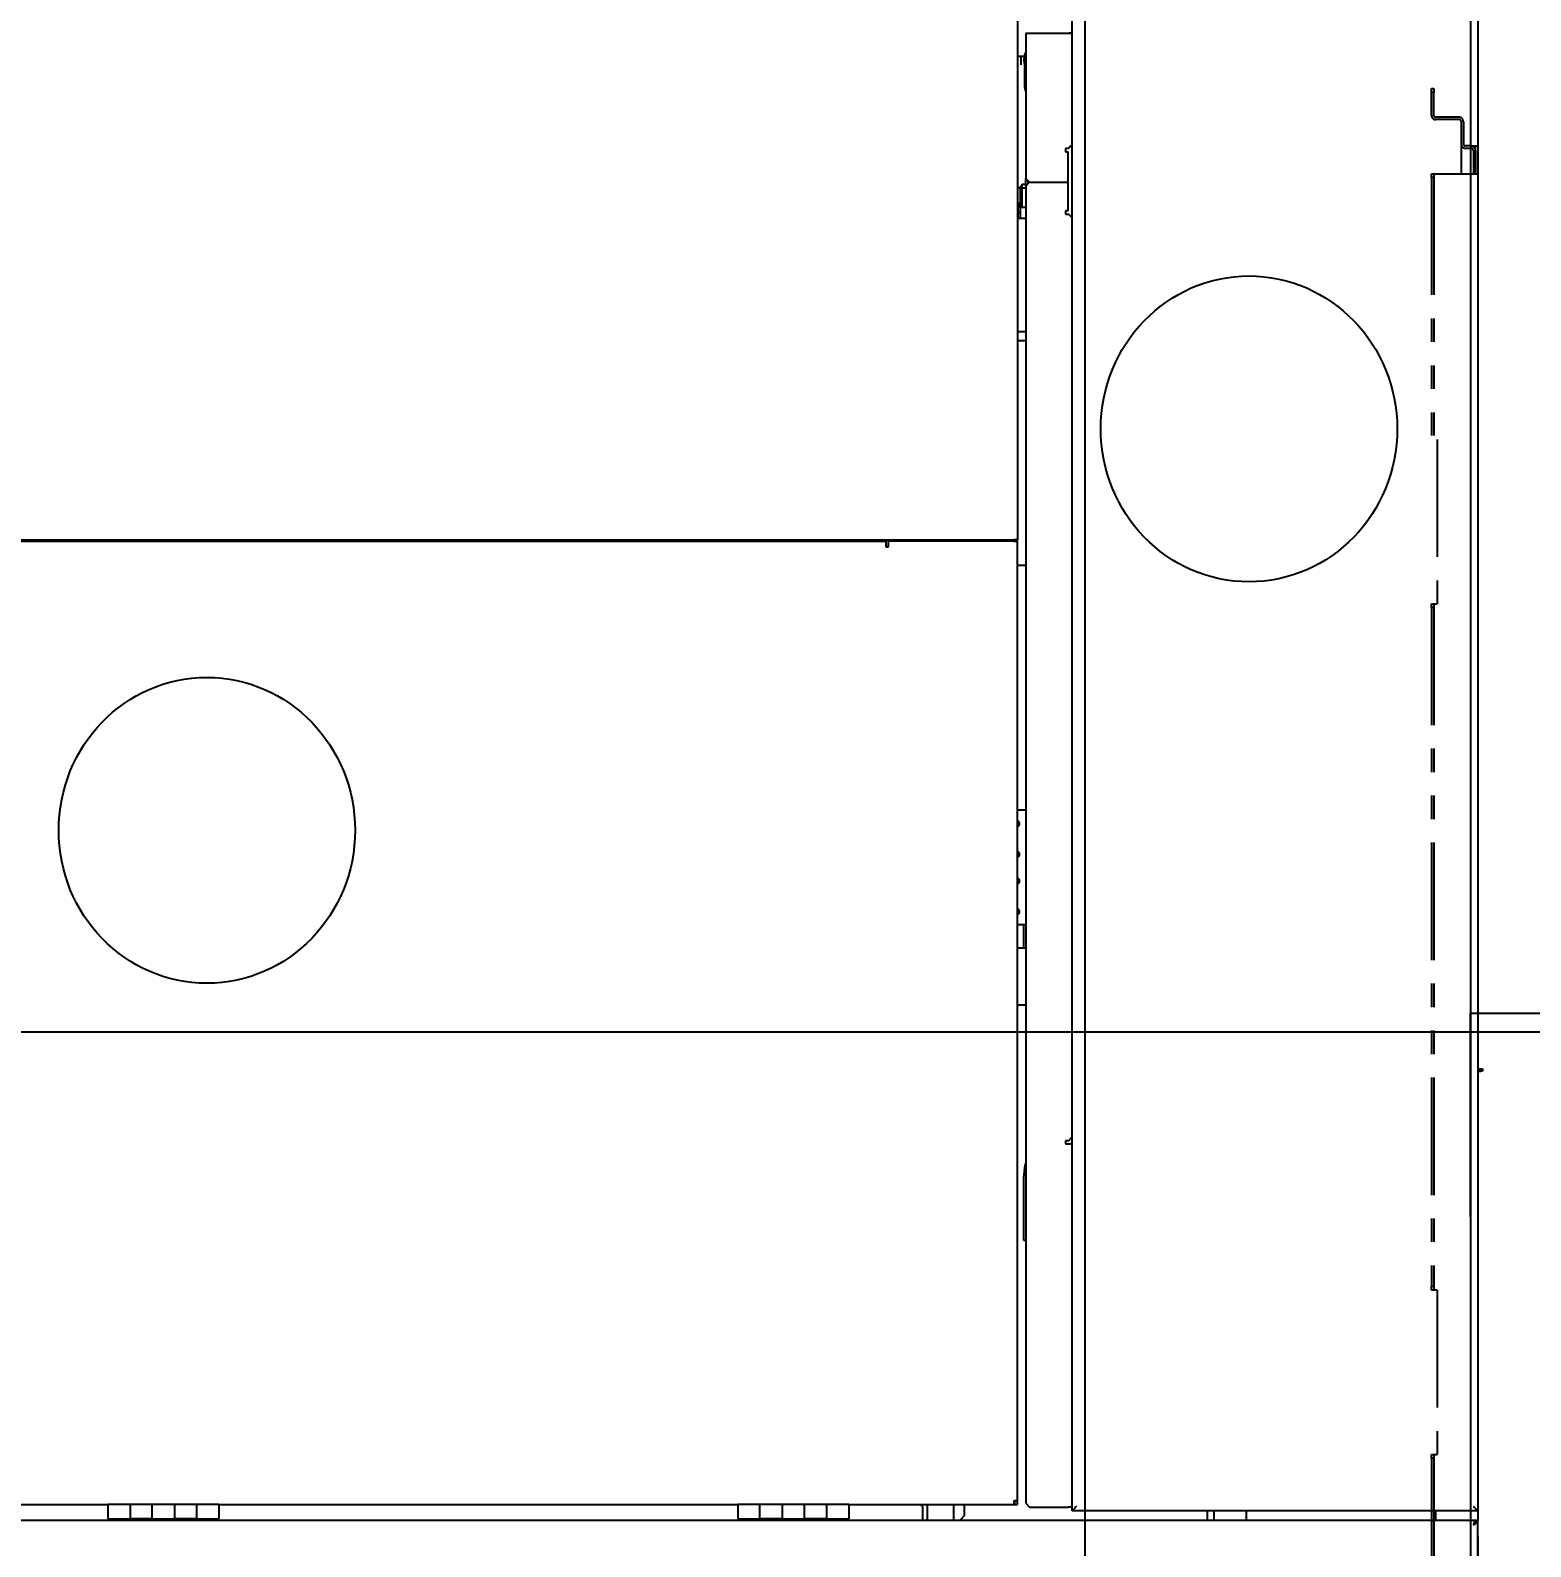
# Model space of a CAD drawing. Header units: centimetres. Extents: x 405564 to 502064, y 46284 to 60634.
# Drawn here: x 454662.7 to 454743.8, y 54174.7 to 54256.7 of the extents above; entities that cross this region are included whole.
import ezdxf
from ezdxf import colors
from ezdxf.entities.mleader import LeaderData, LeaderLine
from ezdxf.math import Vec2, Vec3
from ezdxf.xclip import XClip

# ---------------------------------------------------------------- set-up
doc = ezdxf.new("R2010")
doc.units = ezdxf.units.CM
doc.header["$XCLIPFRAME"] = 0
for name, pattern in [('3+1_3b$0$DASHED', [0.25, 0.125, -0.125]), ('SLD-2点鎖線', [12.7, 6.35, -1.27, 1.27, -1.27, 1.27, -1.27]), ('SLD-実線', [0])]:
    doc.linetypes.add(name, pattern=pattern)
for name, color, linetype in [('---___EB_draft03_cihazlar', 8, 'Continuous'), ('0-KRCN-ASMATAVAN-130426', 8, 'Continuous'), ('AS_DUV', 8, 'Continuous'), ('AS_PYZ_BINA', 8, 'Continuous')]:
    doc.layers.add(name, color=color, linetype=linetype)
doc.layers.add('0-KRCN-MİMARİ-220526', color=8, linetype='Continuous', lineweight=9)
doc.layers.add('OL_Ic', color=8, linetype='Continuous', lineweight=9)
doc.styles.add('Normal_ITL', font='swissi.ttf')

# ---------------------------------------------------------------- blocks, each defined once
blk = doc.blocks.new('Conveyor1M')
at = {"layer": '---___EB_draft03_cihazlar', "color": 1, "linetype": '3+1_3b$0$DASHED', "ltscale": 150}
blk.add_lwpolyline([(276488.244, -40561.415), (276724.244, -40561.415), (276724.244, -40661.415), (276488.244, -40661.415), (276488.244, -40561.415)], dxfattribs=at)
blk = doc.blocks.new('SMD Dizgi Makinesi')
at = {"layer": '---___EB_draft03_cihazlar', "linetype": 'SLD-実線'}
for p, q in [((275456.486, -39730.757), (275464.504, -39730.757)), ((275464.504, -39730.757), (275537.97, -39730.757)), ((275537.859, -39730.864), (275537.897, -39730.828)), ((275537.897, -39730.828), (275537.928, -39730.798)), ((275537.928, -39730.798), (275537.951, -39730.775)), ((275537.951, -39730.775), (275537.965, -39730.762)), ((275537.965, -39730.762), (275537.97, -39730.757)), ((275537.97, -39730.757), (275538.486, -39730.757)), ((275537.97, -39730.757), (275537.97, -39752.689)), ((275559.668, -39730.757), (275538.486, -39730.757)), ((275538.486, -39730.757), (275538.486, -39730.877)), ((275537.722, -39730.997), (275537.77, -39730.951)), ((275537.77, -39730.951), (275537.817, -39730.906)), ((275537.817, -39730.906), (275537.859, -39730.864)), ((275538.486, -39730.877), (275538.65, -39730.877)), ((275538.486, -39730.887), (275538.486, -39868.027)), ((275538.61, -39730.887), (275538.486, -39730.887)), ((275538.61, -39730.887), (275538.61, -39730.961)), ((275537.97, -39733.04), (275538.486, -39733.04)), ((275537.97, -39733.141), (275538.486, -39733.141)), ((275537.97, -39733.261), (275538.486, -39733.261)), ((275537.97, -39743.275), (275538.486, -39743.275)), ((275537.97, -39745.028), (275538.486, -39745.028)), ((275537.97, -39745.378), (275538.486, -39745.378)), ((275464.504, -39752.689), (275456.486, -39752.689)), ((275458.098, -39752.849), (275458.098, -39752.689)), ((275458.098, -39755.193), (275458.098, -39752.849)), ((275464.127, -39752.689), (275464.212, -39752.769)), ((275464.212, -39752.769), (275464.297, -39752.849)), ((275464.297, -39752.849), (275464.339, -39752.889)), ((275464.339, -39752.889), (275464.339, -39753.04)), ((275537.97, -39752.689), (275464.504, -39752.689)), ((275466.157, -39752.899), (275464.504, -39752.899)), ((275464.504, -39753.04), (275464.504, -39752.899)), ((275466.157, -39754.992), (275466.157, -39752.899)), ((275467.707, -39752.899), (275466.157, -39752.899)), ((275467.707, -39752.899), (275467.707, -39753.04)), ((275468.079, -39752.689), (275467.872, -39752.889)), ((275467.872, -39753.04), (275467.872, -39752.889)), ((275467.986, -39752.779), (275467.986, -39752.689)), ((275517.965, -39752.889), (275517.759, -39752.689)), ((275517.823, -39752.689), (275517.821, -39752.75)), ((275517.965, -39752.889), (275517.965, -39753.04)), ((275518.131, -39752.899), (275518.131, -39752.689)), ((275518.131, -39753.04), (275518.131, -39752.899)), ((275537.722, -39752.449), (275537.77, -39752.496)), ((275537.763, -39752.689), (275537.763, -39752.899)), ((275537.763, -39754.992), (275537.763, -39752.899)), ((275537.77, -39752.496), (275537.817, -39752.541)), ((275537.817, -39752.541), (275537.859, -39752.582)), ((275537.859, -39752.582), (275537.897, -39752.619)), ((275537.897, -39752.619), (275537.928, -39752.649)), ((275537.928, -39752.649), (275537.951, -39752.671)), ((275537.951, -39752.671), (275537.965, -39752.684)), ((275537.965, -39752.684), (275537.97, -39752.689)), ((275464.339, -39753.04), (275464.504, -39753.04)), ((275467.707, -39753.04), (275467.872, -39753.04)), ((275517.965, -39753.04), (275518.131, -39753.04)), ((275458.098, -39755.193), (275464.297, -39755.193)), ((275459.337, -39755.643), (275459.337, -39755.267)), ((275459.735, -39755.443), (275459.399, -39755.443)), ((275459.428, -39755.193), (275459.544, -39755.202)), ((275459.544, -39755.202), (275459.661, -39755.193)), ((275459.813, -39755.443), (275459.735, -39755.443)), ((275461.042, -39755.243), (275459.832, -39755.243)), ((275464.297, -39755.193), (275465.95, -39755.193)), ((275465.95, -39755.193), (275466.157, -39754.992)), ((275466.364, -39755.193), (275465.95, -39755.193)), ((275466.074, -39755.073), (275466.24, -39755.073)), ((275466.229, -39755.063), (275466.085, -39755.063)), ((275466.157, -39754.992), (275466.364, -39755.193)), ((275466.26, -39755.393), (275466.26, -39755.193)), ((275466.467, -39755.393), (275466.26, -39755.393)), ((275466.364, -39755.193), (275537.556, -39755.193)), ((275466.364, -39755.393), (275466.364, -39755.473)), ((275466.467, -39755.193), (275466.467, -39755.393)), ((275467.5, -39755.393), (275466.467, -39755.393)), ((275467.397, -39755.473), (275467.397, -39755.393)), ((275467.5, -39755.443), (275467.5, -39755.193)), ((275467.5, -39755.493), (275467.5, -39755.443)), ((275468.12, -39755.193), (275468.12, -39755.643)), ((275474.217, -39755.643), (275474.217, -39755.193)), ((275474.733, -39755.193), (275474.733, -39755.643)), ((275486.874, -39755.193), (275486.874, -39755.643)), ((275500.1, -39755.193), (275500.1, -39755.643)), ((275506.3, -39755.193), (275506.3, -39755.643)), ((275507.54, -39755.293), (275506.3, -39755.293)), ((275507.54, -39755.643), (275507.54, -39755.193)), ((275510.64, -39755.193), (275510.64, -39755.643)), ((275523.349, -39755.293), (275519.887, -39755.293)), ((275523.349, -39755.193), (275523.349, -39755.293)), ((275537.556, -39755.193), (275537.763, -39754.992)), ((275456.437, -39755.643), (275464.453, -39755.643)), ((275464.453, -39755.643), (275485.48, -39755.643)), ((275466.683, -39755.473), (275466.364, -39755.473)), ((275466.452, -39755.474), (275466.467, -39755.643)), ((275466.717, -39755.474), (275466.452, -39755.474)), ((275467.397, -39755.473), (275466.683, -39755.473)), ((275467.309, -39755.474), (275466.717, -39755.474)), ((275467.294, -39755.593), (275467.294, -39755.493)), ((275467.294, -39755.593), (275467.294, -39755.643)), ((275467.418, -39755.593), (275467.294, -39755.593)), ((275467.298, -39755.593), (275467.309, -39755.474)), ((275467.418, -39755.493), (275467.418, -39755.593)), ((275467.418, -39755.593), (275467.418, -39755.643)), ((275467.469, -39755.493), (275467.81, -39755.493)), ((275467.469, -39755.613), (275467.469, -39755.493)), ((275467.469, -39755.613), (275467.81, -39755.613)), ((275467.469, -39755.613), (275467.469, -39755.623)), ((275467.469, -39755.623), (275467.81, -39755.623)), ((275467.469, -39755.643), (275467.469, -39755.623)), ((275467.81, -39755.493), (275468.12, -39755.493)), ((275467.81, -39755.493), (275467.81, -39755.613)), ((275467.81, -39755.613), (275468.12, -39755.613)), ((275467.81, -39755.643), (275467.81, -39755.623)), ((275485.479, -39847.777), (275485.479, -39755.844)), ((275485.48, -39755.643), (275485.501, -39755.643)), ((275485.501, -39755.794), (275485.48, -39755.794)), ((275485.48, -39847.828), (275485.48, -39755.794)), ((275485.501, -39755.794), (275485.501, -39755.643)), ((275485.557, -39755.744), (275485.501, -39755.744)), ((275485.557, -39755.844), (275485.557, -39755.643)), ((275537.427, -39755.643), (275485.557, -39755.643)), ((275485.557, -39755.844), (275485.557, -39762.604)), ((275500.668, -39755.643), (275500.668, -39755.625)), ((275537.427, -39755.643), (275537.427, -39755.844)), ((275537.634, -39755.643), (275537.427, -39755.643)), ((275537.427, -39755.794), (275537.634, -39755.794)), ((275537.427, -39755.844), (275537.634, -39755.844)), ((275537.479, -39755.844), (275537.479, -39755.804)), ((275537.634, -39755.794), (275537.634, -39755.643)), ((275537.634, -39755.844), (275537.634, -39755.804)), ((275537.634, -39764.757), (275537.634, -39755.844)), ((275485.48, -39846.876), (275485.48, -39756.745)), ((275485.48, -39756.745), (275485.48, -39756.745)), ((275485.48, -39846.876), (275485.48, -39756.745)), ((275485.48, -39757.346), (275485.557, -39757.346)), ((275538.228, -39758.498), (275537.634, -39758.498)), ((275538.228, -39758.498), (275538.486, -39758.748)), ((275537.634, -39759.098), (275538.486, -39759.098)), ((275485.499, -39759.92), (275485.48, -39759.92)), ((275485.557, -39759.875), (275485.499, -39759.931)), ((275485.499, -39760.58), (275485.499, -39759.92)), ((275485.534, -39760.237), (275485.515, -39760.35)), ((275485.515, -39760.35), (275485.534, -39760.463)), ((275485.557, -39760.184), (275485.534, -39760.237)), ((275485.499, -39760.58), (275485.48, -39760.58)), ((275485.495, -39760.651), (275485.48, -39760.651)), ((275485.493, -39761.051), (275485.48, -39761.051)), ((275485.493, -39761.051), (275485.495, -39760.651)), ((275485.495, -39761.051), (275485.493, -39761.051)), ((275485.499, -39760.651), (275485.495, -39760.651)), ((275485.498, -39761.051), (275485.495, -39761.051)), ((275485.501, -39761.051), (275485.498, -39761.051)), ((275485.498, -39761.051), (275485.498, -39761.252)), ((275485.502, -39760.551), (275485.499, -39760.551)), ((275485.499, -39760.651), (275485.501, -39761.051)), ((275485.502, -39761.151), (275485.502, -39760.551)), ((275485.534, -39760.463), (275485.557, -39760.517)), ((275538.486, -39760.5), (275537.634, -39760.5)), ((275537.634, -39760.907), (275537.748, -39760.751)), ((275537.938, -39760.751), (275537.748, -39760.751)), ((275538.114, -39760.751), (275537.938, -39760.751)), ((275538.486, -39760.751), (275538.114, -39760.751)), ((275485.48, -39761.252), (275485.492, -39761.252)), ((275485.492, -39761.252), (275485.495, -39761.252)), ((275485.498, -39761.252), (275485.495, -39761.252)), ((275485.498, -39761.252), (275485.502, -39761.252)), ((275485.498, -39761.252), (275485.498, -39842.37)), ((275485.867, -39762.604), (275485.557, -39762.604)), ((275485.557, -39762.754), (275485.763, -39762.754)), ((275485.557, -39840.867), (275485.557, -39762.754)), ((275485.763, -39762.754), (275485.867, -39762.754)), ((275485.867, -39762.754), (275485.867, -39762.604)), ((275485.534, -39763.542), (275485.515, -39763.655)), ((275485.557, -39763.489), (275485.534, -39763.542)), ((275485.515, -39763.655), (275485.534, -39763.768)), ((275485.534, -39763.768), (275485.557, -39763.821)), ((275537.634, -39764.757), (275538.409, -39764.757)), ((275537.634, -39764.757), (275537.634, -39765.958)), ((275538.409, -39765.958), (275538.409, -39764.757)), ((275537.634, -39765.958), (275538.409, -39765.958)), ((275537.634, -39765.958), (275537.634, -39767.16)), ((275538.409, -39765.958), (275538.409, -39767.16)), ((275485.534, -39766.847), (275485.515, -39766.96)), ((275485.557, -39766.793), (275485.534, -39766.847)), ((275485.515, -39766.96), (275485.534, -39767.073)), ((275485.534, -39767.073), (275485.557, -39767.126)), ((275537.634, -39767.16), (275537.634, -39768.362)), ((275538.409, -39767.16), (275537.634, -39767.16)), ((275538.409, -39768.362), (275538.409, -39767.16)), ((275537.634, -39768.362), (275538.409, -39768.362)), ((275537.634, -39768.362), (275537.634, -39769.564)), ((275538.409, -39768.362), (275538.409, -39769.564)), ((275485.534, -39768.95), (275485.515, -39769.063)), ((275485.515, -39769.063), (275485.534, -39769.176)), ((275485.557, -39768.897), (275485.534, -39768.95)), ((275485.534, -39769.176), (275485.557, -39769.229)), ((275485.534, -39770.152), (275485.515, -39770.265)), ((275485.557, -39770.098), (275485.534, -39770.152)), ((275537.634, -39769.564), (275537.634, -39770.765)), ((275538.409, -39769.564), (275537.634, -39769.564)), ((275538.409, -39770.765), (275538.409, -39769.564)), ((275485.515, -39770.265), (275485.534, -39770.378)), ((275485.534, -39770.378), (275485.557, -39770.431)), ((275485.557, -39771), (275485.534, -39771.053)), ((275537.634, -39770.765), (275538.409, -39770.765)), ((275537.634, -39798.806), (275537.634, -39770.765)), ((275485.498, -39771.585), (275485.557, -39771.642)), ((275485.557, -39771.733), (275485.498, -39771.733)), ((275485.534, -39771.053), (275485.515, -39771.166)), ((275485.515, -39771.166), (275485.534, -39771.279)), ((275485.534, -39771.279), (275485.557, -39771.332)), ((275485.498, -39773.202), (275485.557, -39773.202)), ((275485.554, -39773.302), (275485.498, -39773.302)), ((275485.554, -39773.302), (275485.554, -39774.821)), ((275485.554, -39774.821), (275485.498, -39774.821)), ((275485.534, -39775.56), (275485.515, -39775.673)), ((275485.515, -39775.673), (275485.534, -39775.785)), ((275485.557, -39775.506), (275485.534, -39775.56)), ((275485.534, -39775.785), (275485.557, -39775.839)), ((275485.534, -39778.864), (275485.515, -39778.977)), ((275485.515, -39778.977), (275485.534, -39779.09)), ((275485.557, -39778.811), (275485.534, -39778.864)), ((275485.534, -39779.09), (275485.557, -39779.144)), ((275485.534, -39782.169), (275485.515, -39782.282)), ((275485.515, -39782.282), (275485.534, -39782.395)), ((275485.557, -39782.116), (275485.534, -39782.169)), ((275485.534, -39782.395), (275485.557, -39782.449)), ((275485.534, -39785.474), (275485.515, -39785.587)), ((275485.515, -39785.587), (275485.534, -39785.7)), ((275485.557, -39785.421), (275485.534, -39785.474)), ((275485.534, -39785.7), (275485.557, -39785.753)), ((275485.498, -39786.006), (275485.557, -39786.063)), ((275485.557, -39786.313), (275485.498, -39786.37)), ((275485.534, -39786.676), (275485.515, -39786.789)), ((275485.515, -39786.789), (275485.534, -39786.902)), ((275485.557, -39786.622), (275485.534, -39786.676)), ((275485.534, -39786.902), (275485.557, -39786.955)), ((275485.534, -39789.981), (275485.515, -39790.094)), ((275485.515, -39790.094), (275485.534, -39790.206)), ((275485.557, -39789.927), (275485.534, -39789.981)), ((275485.534, -39790.206), (275485.557, -39790.26)), ((275485.534, -39793.285), (275485.515, -39793.398)), ((275485.515, -39793.398), (275485.534, -39793.511)), ((275485.557, -39793.232), (275485.534, -39793.285)), ((275485.534, -39793.511), (275485.557, -39793.565)), ((275485.534, -39796.59), (275485.515, -39796.703)), ((275485.515, -39796.703), (275485.534, -39796.816)), ((275485.557, -39796.537), (275485.534, -39796.59)), ((275485.534, -39796.816), (275485.557, -39796.87)), ((275537.634, -39798.806), (275538.409, -39798.806)), ((275537.634, -39798.806), (275537.634, -39800.008)), ((275538.409, -39800.008), (275538.409, -39798.806)), ((275485.498, -39800.427), (275485.557, -39800.484)), ((275485.534, -39799.895), (275485.515, -39800.008)), ((275485.515, -39800.008), (275485.534, -39800.121)), ((275485.557, -39799.842), (275485.534, -39799.895)), ((275485.534, -39800.121), (275485.557, -39800.174)), ((275538.409, -39800.008), (275537.634, -39800.008)), ((275537.634, -39800.008), (275537.634, -39801.21)), ((275538.409, -39800.008), (275538.409, -39801.21)), ((275485.557, -39800.734), (275485.498, -39800.791)), ((275485.534, -39801.097), (275485.515, -39801.21)), ((275485.515, -39801.21), (275485.534, -39801.323)), ((275485.557, -39801.043), (275485.534, -39801.097)), ((275485.534, -39801.323), (275485.557, -39801.376)), ((275537.634, -39801.21), (275537.634, -39802.411)), ((275537.634, -39801.21), (275538.409, -39801.21)), ((275538.409, -39802.411), (275538.409, -39801.21)), ((275538.409, -39802.411), (275537.634, -39802.411)), ((275537.634, -39802.411), (275537.634, -39803.613)), ((275538.409, -39802.411), (275538.409, -39803.613)), ((275537.634, -39803.613), (275537.634, -39804.815)), ((275537.634, -39803.613), (275538.409, -39803.613)), ((275538.409, -39804.815), (275538.409, -39803.613)), ((275485.534, -39804.402), (275485.515, -39804.515)), ((275485.515, -39804.515), (275485.534, -39804.627)), ((275485.557, -39804.348), (275485.534, -39804.402)), ((275485.534, -39804.627), (275485.557, -39804.681)), ((275537.634, -39804.815), (275538.409, -39804.815)), ((275537.634, -39832.856), (275537.634, -39804.815)), ((275485.534, -39807.706), (275485.515, -39807.819)), ((275485.515, -39807.819), (275485.534, -39807.932)), ((275485.557, -39807.653), (275485.534, -39807.706)), ((275485.534, -39807.932), (275485.557, -39807.986))]:
    blk.add_line(p, q, dxfattribs=at)
at = {"layer": '---___EB_draft03_cihazlar', "linetype": 'SLD-2点鎖線'}
for p, q in [((275456.486, -39730.757), (275464.504, -39730.757)), ((275464.194, -39730.757), (275465.692, -39730.757)), ((275464.194, -39730.877), (275464.194, -39730.757)), ((275464.504, -39730.757), (275537.97, -39730.757)), ((275465.692, -39730.977), (275465.692, -39730.757)), ((275465.692, -39730.757), (275632.463, -39730.757)), ((275514.08, -39730.757), (275514.08, -39730.507)), ((275514.08, -39730.507), (275514.204, -39730.507)), ((275514.08, -39730.517), (275514.204, -39730.517)), ((275514.204, -39730.637), (275514.08, -39730.637)), ((275514.204, -39730.507), (275514.204, -39730.587)), ((275514.204, -39730.757), (275514.204, -39730.587)), ((275537.859, -39730.864), (275537.897, -39730.828)), ((275537.897, -39730.828), (275537.928, -39730.798)), ((275537.928, -39730.798), (275537.951, -39730.775)), ((275537.951, -39730.775), (275537.965, -39730.762)), ((275537.965, -39730.762), (275537.97, -39730.757)), ((275537.97, -39730.757), (275538.486, -39730.757)), ((275537.97, -39730.757), (275537.97, -39752.689)), ((275559.668, -39730.757), (275538.486, -39730.757)), ((275538.486, -39730.757), (275538.486, -39730.877)), ((275462.871, -39731.538), (275464.07, -39731.538)), ((275462.871, -39731.658), (275464.07, -39731.658)), ((275464.442, -39730.877), (275464.194, -39730.877)), ((275464.194, -39730.997), (275464.194, -39730.877)), ((275464.194, -39731.118), (275464.194, -39730.997)), ((275464.194, -39731.118), (275464.194, -39731.418)), ((275464.194, -39731.658), (275464.194, -39731.626)), ((275464.194, -39731.658), (275465.692, -39731.658)), ((275464.318, -39731.418), (275464.318, -39731.118)), ((275464.442, -39730.877), (275464.452, -39730.877)), ((275464.442, -39730.997), (275465.692, -39730.997)), ((275464.452, -39730.877), (275465.692, -39730.877)), ((275465.692, -39733.04), (275465.692, -39730.977)), ((275537.722, -39730.997), (275537.77, -39730.951)), ((275537.77, -39730.951), (275537.817, -39730.906)), ((275537.817, -39730.906), (275537.859, -39730.864)), ((275538.486, -39730.877), (275538.65, -39730.877)), ((275538.486, -39730.887), (275538.486, -39868.027)), ((275538.61, -39730.887), (275538.486, -39730.887)), ((275538.61, -39730.887), (275538.61, -39730.961)), ((275462.644, -39731.759), (275462.644, -39733.041)), ((275462.768, -39731.759), (275462.768, -39733.041)), ((275461.094, -39733.141), (275461.301, -39733.141)), ((275461.094, -39733.261), (275461.094, -39733.141)), ((275461.301, -39733.261), (275461.094, -39733.261)), ((275462.541, -39733.141), (275461.301, -39733.141)), ((275461.301, -39733.141), (275461.301, -39733.261)), ((275462.541, -39733.261), (275461.301, -39733.261)), ((275465.692, -39733.141), (275465.692, -39733.04)), ((275465.692, -39733.141), (275465.899, -39733.141)), ((275465.692, -39733.261), (275465.692, -39733.141)), ((275465.899, -39733.261), (275465.692, -39733.261)), ((275465.899, -39733.141), (275479.848, -39733.141)), ((275465.899, -39733.141), (275465.899, -39733.261)), ((275465.899, -39733.261), (275479.848, -39733.261)), ((275480.055, -39732.96), (275488.941, -39732.96)), ((275488.941, -39733.04), (275488.941, -39732.96)), ((275488.941, -39733.141), (275488.941, -39733.04)), ((275488.941, -39733.141), (275489.147, -39733.141)), ((275488.941, -39733.261), (275488.941, -39733.141)), ((275489.147, -39733.261), (275488.941, -39733.261)), ((275489.147, -39733.141), (275525.829, -39733.141)), ((275489.147, -39733.141), (275489.147, -39733.261)), ((275489.147, -39733.261), (275525.829, -39733.261)), ((275525.829, -39733.261), (275525.829, -39733.141)), ((275525.829, -39733.141), (275526.035, -39733.141)), ((275526.035, -39733.261), (275525.829, -39733.261)), ((275526.035, -39732.96), (275526.035, -39733.04)), ((275526.035, -39732.96), (275534.921, -39732.96)), ((275526.035, -39733.04), (275526.035, -39733.141)), ((275526.035, -39733.141), (275526.035, -39733.261)), ((275534.921, -39733.04), (275534.921, -39732.96)), ((275534.921, -39733.141), (275534.921, -39733.04)), ((275534.921, -39733.141), (275535.128, -39733.141)), ((275534.921, -39733.261), (275534.921, -39733.141)), ((275535.128, -39733.261), (275534.921, -39733.261)), ((275535.128, -39733.141), (275563.027, -39733.141)), ((275535.128, -39733.141), (275535.128, -39733.261)), ((275535.128, -39733.261), (275563.027, -39733.261)), ((275537.97, -39733.04), (275538.486, -39733.04)), ((275537.97, -39733.141), (275538.486, -39733.141)), ((275537.97, -39733.261), (275538.486, -39733.261)), ((275537.97, -39743.275), (275538.486, -39743.275)), ((275537.97, -39745.028), (275538.486, -39745.028)), ((275537.97, -39745.378), (275538.486, -39745.378)), ((275464.504, -39752.689), (275456.486, -39752.689)), ((275458.098, -39752.849), (275458.098, -39752.689)), ((275458.098, -39755.193), (275458.098, -39752.849)), ((275464.127, -39752.689), (275464.212, -39752.769)), ((275464.212, -39752.769), (275464.297, -39752.849)), ((275464.297, -39752.849), (275464.339, -39752.889)), ((275464.339, -39752.889), (275464.339, -39753.04)), ((275537.97, -39752.689), (275464.504, -39752.689)), ((275466.157, -39752.899), (275464.504, -39752.899)), ((275464.504, -39753.04), (275464.504, -39752.899)), ((275466.157, -39754.992), (275466.157, -39752.899)), ((275467.707, -39752.899), (275466.157, -39752.899)), ((275467.707, -39752.899), (275467.707, -39753.04)), ((275468.079, -39752.689), (275467.872, -39752.889)), ((275467.872, -39753.04), (275467.872, -39752.889)), ((275467.986, -39752.779), (275467.986, -39752.689)), ((275517.965, -39752.889), (275517.759, -39752.689)), ((275517.823, -39752.689), (275517.821, -39752.75)), ((275517.965, -39752.889), (275517.965, -39753.04)), ((275518.131, -39752.899), (275518.131, -39752.689)), ((275518.131, -39753.04), (275518.131, -39752.899)), ((275537.722, -39752.449), (275537.77, -39752.496)), ((275537.763, -39752.689), (275537.763, -39752.899)), ((275537.763, -39754.992), (275537.763, -39752.899)), ((275537.77, -39752.496), (275537.817, -39752.541)), ((275537.817, -39752.541), (275537.859, -39752.582)), ((275537.859, -39752.582), (275537.897, -39752.619)), ((275537.897, -39752.619), (275537.928, -39752.649)), ((275537.928, -39752.649), (275537.951, -39752.671)), ((275537.951, -39752.671), (275537.965, -39752.684)), ((275537.965, -39752.684), (275537.97, -39752.689)), ((275464.339, -39753.04), (275464.504, -39753.04)), ((275467.707, -39753.04), (275467.872, -39753.04)), ((275517.965, -39753.04), (275518.131, -39753.04)), ((275458.098, -39755.193), (275464.297, -39755.193)), ((275459.337, -39755.643), (275459.337, -39755.267)), ((275459.735, -39755.443), (275459.399, -39755.443)), ((275459.428, -39755.193), (275459.544, -39755.202)), ((275459.544, -39755.202), (275459.661, -39755.193)), ((275459.813, -39755.443), (275459.735, -39755.443)), ((275461.042, -39755.243), (275459.832, -39755.243)), ((275464.297, -39755.193), (275465.95, -39755.193)), ((275465.95, -39755.193), (275466.157, -39754.992)), ((275466.364, -39755.193), (275465.95, -39755.193)), ((275466.074, -39755.073), (275466.24, -39755.073)), ((275466.229, -39755.063), (275466.085, -39755.063)), ((275466.157, -39754.992), (275466.364, -39755.193)), ((275466.26, -39755.393), (275466.26, -39755.193)), ((275466.467, -39755.393), (275466.26, -39755.393)), ((275466.364, -39755.193), (275537.556, -39755.193)), ((275466.364, -39755.393), (275466.364, -39755.473)), ((275466.467, -39755.193), (275466.467, -39755.393)), ((275467.5, -39755.393), (275466.467, -39755.393)), ((275467.397, -39755.473), (275467.397, -39755.393)), ((275467.5, -39755.443), (275467.5, -39755.193)), ((275467.5, -39755.493), (275467.5, -39755.443)), ((275468.12, -39755.193), (275468.12, -39755.643)), ((275474.217, -39755.643), (275474.217, -39755.193)), ((275474.733, -39755.193), (275474.733, -39755.643)), ((275486.874, -39755.193), (275486.874, -39755.643)), ((275500.1, -39755.193), (275500.1, -39755.643)), ((275506.3, -39755.193), (275506.3, -39755.643)), ((275507.54, -39755.293), (275506.3, -39755.293)), ((275507.54, -39755.643), (275507.54, -39755.193)), ((275510.64, -39755.193), (275510.64, -39755.643)), ((275523.349, -39755.293), (275519.887, -39755.293)), ((275523.349, -39755.193), (275523.349, -39755.293)), ((275537.556, -39755.193), (275537.763, -39754.992)), ((275456.437, -39755.643), (275464.453, -39755.643)), ((275464.453, -39755.643), (275485.48, -39755.643)), ((275466.683, -39755.473), (275466.364, -39755.473)), ((275466.452, -39755.474), (275466.467, -39755.643)), ((275466.717, -39755.474), (275466.452, -39755.474)), ((275467.397, -39755.473), (275466.683, -39755.473)), ((275467.309, -39755.474), (275466.717, -39755.474)), ((275467.294, -39755.593), (275467.294, -39755.493)), ((275467.294, -39755.593), (275467.294, -39755.643)), ((275467.418, -39755.593), (275467.294, -39755.593)), ((275467.298, -39755.593), (275467.309, -39755.474)), ((275467.418, -39755.493), (275467.418, -39755.593)), ((275467.418, -39755.593), (275467.418, -39755.643)), ((275467.469, -39755.493), (275467.81, -39755.493)), ((275467.469, -39755.613), (275467.469, -39755.493)), ((275467.469, -39755.613), (275467.81, -39755.613)), ((275467.469, -39755.613), (275467.469, -39755.623)), ((275467.469, -39755.623), (275467.81, -39755.623)), ((275467.469, -39755.643), (275467.469, -39755.623)), ((275467.81, -39755.493), (275468.12, -39755.493)), ((275467.81, -39755.493), (275467.81, -39755.613)), ((275467.81, -39755.613), (275468.12, -39755.613)), ((275467.81, -39755.643), (275467.81, -39755.623)), ((275485.479, -39847.777), (275485.479, -39755.844)), ((275485.48, -39755.643), (275485.501, -39755.643)), ((275485.501, -39755.794), (275485.48, -39755.794)), ((275485.48, -39847.828), (275485.48, -39755.794)), ((275485.501, -39755.794), (275485.501, -39755.643)), ((275485.557, -39755.744), (275485.501, -39755.744)), ((275485.557, -39755.844), (275485.557, -39755.643)), ((275537.427, -39755.643), (275485.557, -39755.643)), ((275485.557, -39755.844), (275485.557, -39762.604)), ((275500.668, -39755.643), (275500.668, -39755.625)), ((275537.427, -39755.643), (275537.427, -39755.844)), ((275537.634, -39755.643), (275537.427, -39755.643)), ((275537.427, -39755.794), (275537.634, -39755.794)), ((275537.427, -39755.844), (275537.634, -39755.844)), ((275537.479, -39755.844), (275537.479, -39755.804)), ((275537.634, -39755.794), (275537.634, -39755.643)), ((275537.634, -39755.844), (275537.634, -39755.804)), ((275537.634, -39764.757), (275537.634, -39755.844)), ((275485.48, -39846.876), (275485.48, -39756.745)), ((275485.48, -39756.745), (275485.48, -39756.745)), ((275485.48, -39846.876), (275485.48, -39756.745)), ((275485.48, -39757.346), (275485.557, -39757.346)), ((275538.228, -39758.498), (275537.634, -39758.498)), ((275538.228, -39758.498), (275538.486, -39758.748)), ((275537.634, -39759.098), (275538.486, -39759.098)), ((275485.499, -39759.92), (275485.48, -39759.92)), ((275485.557, -39759.875), (275485.499, -39759.931)), ((275485.499, -39760.58), (275485.499, -39759.92)), ((275485.534, -39760.237), (275485.515, -39760.35)), ((275485.515, -39760.35), (275485.534, -39760.463)), ((275485.557, -39760.184), (275485.534, -39760.237)), ((275485.499, -39760.58), (275485.48, -39760.58)), ((275485.495, -39760.651), (275485.48, -39760.651)), ((275485.493, -39761.051), (275485.48, -39761.051)), ((275485.493, -39761.051), (275485.495, -39760.651)), ((275485.495, -39761.051), (275485.493, -39761.051)), ((275485.499, -39760.651), (275485.495, -39760.651)), ((275485.498, -39761.051), (275485.495, -39761.051)), ((275485.501, -39761.051), (275485.498, -39761.051)), ((275485.498, -39761.051), (275485.498, -39761.252)), ((275485.502, -39760.551), (275485.499, -39760.551)), ((275485.499, -39760.651), (275485.501, -39761.051)), ((275485.502, -39761.151), (275485.502, -39760.551)), ((275485.534, -39760.463), (275485.557, -39760.517)), ((275538.486, -39760.5), (275537.634, -39760.5)), ((275537.634, -39760.907), (275537.748, -39760.751)), ((275537.938, -39760.751), (275537.748, -39760.751)), ((275538.114, -39760.751), (275537.938, -39760.751)), ((275538.486, -39760.751), (275538.114, -39760.751)), ((275485.492, -39761.252), (275485.495, -39761.252)), ((275485.498, -39761.252), (275485.495, -39761.252)), ((275485.498, -39761.252), (275485.502, -39761.252)), ((275485.498, -39761.252), (275485.498, -39842.37)), ((275485.867, -39762.604), (275485.557, -39762.604)), ((275485.557, -39762.754), (275485.763, -39762.754)), ((275485.557, -39840.867), (275485.557, -39762.754)), ((275485.763, -39762.754), (275485.867, -39762.754)), ((275485.867, -39762.754), (275485.867, -39762.604)), ((275485.534, -39763.542), (275485.515, -39763.655)), ((275485.557, -39763.489), (275485.534, -39763.542)), ((275485.515, -39763.655), (275485.534, -39763.768)), ((275485.534, -39763.768), (275485.557, -39763.821)), ((275537.634, -39764.757), (275538.409, -39764.757)), ((275537.634, -39764.757), (275537.634, -39765.958)), ((275538.409, -39765.958), (275538.409, -39764.757)), ((275537.634, -39765.958), (275537.634, -39767.16)), ((275537.634, -39765.958), (275538.409, -39765.958)), ((275538.409, -39765.958), (275538.409, -39767.16)), ((275485.534, -39766.847), (275485.515, -39766.96)), ((275485.557, -39766.793), (275485.534, -39766.847)), ((275485.515, -39766.96), (275485.534, -39767.073)), ((275485.534, -39767.073), (275485.557, -39767.126)), ((275538.409, -39767.16), (275537.634, -39767.16)), ((275537.634, -39767.16), (275537.634, -39768.362)), ((275538.409, -39768.362), (275538.409, -39767.16)), ((275537.634, -39768.362), (275537.634, -39769.564)), ((275537.634, -39768.362), (275538.409, -39768.362)), ((275538.409, -39768.362), (275538.409, -39769.564)), ((275485.534, -39768.95), (275485.515, -39769.063)), ((275485.515, -39769.063), (275485.534, -39769.176)), ((275485.557, -39768.897), (275485.534, -39768.95)), ((275485.534, -39769.176), (275485.557, -39769.229)), ((275485.534, -39770.152), (275485.515, -39770.265)), ((275485.557, -39770.098), (275485.534, -39770.152)), ((275538.409, -39769.564), (275537.634, -39769.564)), ((275537.634, -39769.564), (275537.634, -39770.765)), ((275538.409, -39770.765), (275538.409, -39769.564)), ((275485.515, -39770.265), (275485.534, -39770.378)), ((275485.534, -39770.378), (275485.557, -39770.431)), ((275485.557, -39771), (275485.534, -39771.053)), ((275537.634, -39770.765), (275538.409, -39770.765)), ((275537.634, -39798.806), (275537.634, -39770.765)), ((275485.498, -39771.585), (275485.557, -39771.642)), ((275485.557, -39771.733), (275485.498, -39771.733)), ((275485.534, -39771.053), (275485.515, -39771.166)), ((275485.515, -39771.166), (275485.534, -39771.279)), ((275485.534, -39771.279), (275485.557, -39771.332)), ((275485.498, -39773.202), (275485.557, -39773.202)), ((275485.554, -39773.302), (275485.498, -39773.302)), ((275485.554, -39773.302), (275485.554, -39774.821)), ((275485.554, -39774.821), (275485.498, -39774.821)), ((275485.534, -39775.56), (275485.515, -39775.673)), ((275485.515, -39775.673), (275485.534, -39775.785)), ((275485.557, -39775.506), (275485.534, -39775.56)), ((275485.534, -39775.785), (275485.557, -39775.839)), ((275485.534, -39778.864), (275485.515, -39778.977)), ((275485.515, -39778.977), (275485.534, -39779.09)), ((275485.557, -39778.811), (275485.534, -39778.864)), ((275485.534, -39779.09), (275485.557, -39779.144)), ((275485.534, -39782.169), (275485.515, -39782.282)), ((275485.515, -39782.282), (275485.534, -39782.395)), ((275485.557, -39782.116), (275485.534, -39782.169)), ((275485.534, -39782.395), (275485.557, -39782.449)), ((275485.534, -39785.474), (275485.515, -39785.587)), ((275485.515, -39785.587), (275485.534, -39785.7)), ((275485.557, -39785.421), (275485.534, -39785.474)), ((275485.534, -39785.7), (275485.557, -39785.753)), ((275485.498, -39786.006), (275485.557, -39786.063)), ((275485.557, -39786.313), (275485.498, -39786.37)), ((275485.534, -39786.676), (275485.515, -39786.789)), ((275485.515, -39786.789), (275485.534, -39786.902)), ((275485.557, -39786.622), (275485.534, -39786.676)), ((275485.534, -39786.902), (275485.557, -39786.955)), ((275485.534, -39789.981), (275485.515, -39790.094)), ((275485.515, -39790.094), (275485.534, -39790.206)), ((275485.557, -39789.927), (275485.534, -39789.981)), ((275485.534, -39790.206), (275485.557, -39790.26)), ((275485.534, -39793.285), (275485.515, -39793.398)), ((275485.515, -39793.398), (275485.534, -39793.511)), ((275485.557, -39793.232), (275485.534, -39793.285)), ((275485.534, -39793.511), (275485.557, -39793.565)), ((275485.534, -39796.59), (275485.515, -39796.703)), ((275485.515, -39796.703), (275485.534, -39796.816)), ((275485.557, -39796.537), (275485.534, -39796.59)), ((275485.534, -39796.816), (275485.557, -39796.87)), ((275537.634, -39798.806), (275538.409, -39798.806)), ((275537.634, -39798.806), (275537.634, -39800.008)), ((275538.409, -39800.008), (275538.409, -39798.806)), ((275485.498, -39800.427), (275485.557, -39800.484)), ((275485.534, -39799.895), (275485.515, -39800.008)), ((275485.515, -39800.008), (275485.534, -39800.121)), ((275485.557, -39799.842), (275485.534, -39799.895)), ((275485.534, -39800.121), (275485.557, -39800.174)), ((275537.634, -39800.008), (275537.634, -39801.21)), ((275538.409, -39800.008), (275537.634, -39800.008)), ((275538.409, -39800.008), (275538.409, -39801.21)), ((275485.557, -39800.734), (275485.498, -39800.791)), ((275485.534, -39801.097), (275485.515, -39801.21)), ((275485.515, -39801.21), (275485.534, -39801.323)), ((275485.557, -39801.043), (275485.534, -39801.097)), ((275485.534, -39801.323), (275485.557, -39801.376)), ((275537.634, -39801.21), (275537.634, -39802.411)), ((275537.634, -39801.21), (275538.409, -39801.21)), ((275538.409, -39802.411), (275538.409, -39801.21)), ((275537.634, -39802.411), (275537.634, -39803.613)), ((275538.409, -39802.411), (275537.634, -39802.411)), ((275538.409, -39802.411), (275538.409, -39803.613)), ((275537.634, -39803.613), (275537.634, -39804.815)), ((275537.634, -39803.613), (275538.409, -39803.613)), ((275538.409, -39804.815), (275538.409, -39803.613)), ((275485.534, -39804.402), (275485.515, -39804.515)), ((275485.515, -39804.515), (275485.534, -39804.627)), ((275485.557, -39804.348), (275485.534, -39804.402)), ((275485.534, -39804.627), (275485.557, -39804.681)), ((275537.634, -39804.815), (275538.409, -39804.815)), ((275537.634, -39832.856), (275537.634, -39804.815)), ((275485.534, -39807.706), (275485.515, -39807.819)), ((275485.515, -39807.819), (275485.534, -39807.932)), ((275485.557, -39807.653), (275485.534, -39807.706)), ((275485.534, -39807.932), (275485.557, -39807.986))]:
    blk.add_line(p, q, dxfattribs=at)
at = {"layer": '---___EB_draft03_cihazlar', "color": 1, "linetype": '3+1_3b$0$DASHED', "ltscale": 150}
blk.add_lwpolyline([(275341.077, -39731.157), (275757.077, -39731.157), (275757.077, -39868.157), (275341.077, -39868.157), (275341.077, -39731.157)], dxfattribs=at)
at = {"layer": '---___EB_draft03_cihazlar', "color": 1}
blk.add_lwpolyline([(275426.077, -39731.157), (275672.077, -39731.157), (275672.077, -39868.157), (275426.077, -39868.157), (275426.077, -39731.157)], dxfattribs=at)
at = {"layer": '---___EB_draft03_cihazlar', "linetype": 'SLD-2点鎖線'}
for centre, major_axis, ratio, start_param, end_param in [((275462.871, -39731.759), (-0.227, 0), 0.969208, 4.712389, 6.283185), ((275462.871, -39731.759), (-0.103, 0), 0.969208, 4.712389, 6.283185), ((275464.07, -39731.418), (-0.248, 0), 0.969208, 1.570796, 3.141593), ((275464.07, -39731.418), (-0.124, 0), 0.969208, 1.570796, 3.141593), ((275464.442, -39731.118), (-0.248, 0), 0.969208, 4.712389, 6.283185), ((275464.442, -39731.118), (-0.124, 0), 0.969208, 4.712389, 6.283185), ((275462.541, -39733.041), (-0.227, 0), 0.969208, 1.570796, 3.141593), ((275462.541, -39733.041), (-0.103, 0), 0.969208, 1.570796, 3.141593), ((275464.297, -39752.849), (-6.2, 0), 0.943363, 6.255785, 6.283185), ((275459.544, -39754.492), (-0.827, 0), 0.969208, 1.065436, 2.076157), ((275461.042, -39754.742), (-0.517, 0), 0.969208, 1.570796, 2.021984), ((275519.887, -39752.789), (-2.583, 0), 0.969208, 1.287002, 1.570796), ((275467.469, -39755.663), (-0.176, 0), 0.969208, 4.712389, 5.858796), ((275467.469, -39755.663), (-0.0517, 0), 0.969208, 4.712389, 5.871668), ((275495.037, -39755.794), (-9.558, 0), 0.969208, 6.266951, 6.288572), ((275500.823, -39755.693), (-0.17, 0), 0.969208, 3.449464, 5.975314), ((275502.477, -39755.693), (-0.17, 0), 0.969208, 3.449464, 5.975314), ((275503.923, -39755.693), (-0.17, 0), 0.969208, 3.449464, 5.975314), ((275505.576, -39755.693), (-0.17, 0), 0.969208, 3.449464, 5.975314), ((275480.763, -39761.177), (-4.74, 0), 0.969208, 3.125327, 3.14713)]:
    blk.add_ellipse(centre, major_axis=major_axis, ratio=ratio, start_param=start_param, end_param=end_param, dxfattribs=at)
at = {"layer": '---___EB_draft03_cihazlar'}
for centre in [(275479.486, -39743.125), (275501.185, -39799.457)]:
    blk.add_ellipse(centre, major_axis=(-8.266, 0), ratio=0.969208, start_param=4.712389, end_param=10.995574, dxfattribs=at)
at = {"layer": '---___EB_draft03_cihazlar', "linetype": 'SLD-実線'}
for centre, major_axis, ratio, start_param, end_param in [((275464.297, -39752.849), (-6.2, 0), 0.943363, 6.255785, 6.283185), ((275459.544, -39754.492), (-0.827, 0), 0.969208, 1.065436, 2.076157), ((275461.042, -39754.742), (-0.517, 0), 0.969208, 1.570796, 2.021984), ((275519.887, -39752.789), (-2.583, 0), 0.969208, 1.287002, 1.570796), ((275467.469, -39755.663), (-0.176, 0), 0.969208, 4.712389, 5.858796), ((275467.469, -39755.663), (-0.0517, 0), 0.969208, 4.712389, 5.871668), ((275495.037, -39755.794), (-9.558, 0), 0.969208, 6.266951, 6.288572), ((275500.823, -39755.693), (-0.17, 0), 0.969208, 3.449464, 5.975314), ((275502.477, -39755.693), (-0.17, 0), 0.969208, 3.449464, 5.975314), ((275503.923, -39755.693), (-0.17, 0), 0.969208, 3.449464, 5.975314), ((275505.576, -39755.693), (-0.17, 0), 0.969208, 3.449464, 5.975314), ((275480.763, -39761.177), (-4.74, 0), 0.969208, 3.125327, 3.14713)]:
    blk.add_ellipse(centre, major_axis=major_axis, ratio=ratio, start_param=start_param, end_param=end_param, dxfattribs=at)
for points, knots in [([(275538.734, -39730.997), (275538.714, -39730.966), (275538.672, -39730.903), (275538.61, -39730.824), (275538.548, -39730.768), (275538.507, -39730.761), (275538.486, -39730.757)], [0, 0, 0, 0, 0.249989, 0.500004, 0.750011, 1, 1, 1, 1]), ([(275538.486, -39730.887), (275538.489, -39730.896), (275538.495, -39730.912), (275538.541, -39730.937), (275538.609, -39730.961), (275538.678, -39730.982), (275538.721, -39730.994), (275538.734, -39730.997)], [0, 0, 0, 0, 0.223654, 0.447382, 0.671089, 0.894801, 1, 1, 1, 1])]:
    blk.add_open_spline(points, degree=3, knots=knots, dxfattribs=at)
at = {"layer": '---___EB_draft03_cihazlar', "linetype": 'SLD-2点鎖線'}
for points, knots in [([(275538.734, -39730.997), (275538.714, -39730.966), (275538.672, -39730.903), (275538.61, -39730.824), (275538.548, -39730.768), (275538.507, -39730.761), (275538.486, -39730.757)], [0, 0, 0, 0, 0.249989, 0.500004, 0.750011, 1, 1, 1, 1]), ([(275538.486, -39730.887), (275538.489, -39730.896), (275538.495, -39730.912), (275538.541, -39730.937), (275538.609, -39730.961), (275538.678, -39730.982), (275538.721, -39730.994), (275538.734, -39730.997)], [0, 0, 0, 0, 0.223654, 0.447382, 0.671089, 0.894801, 1, 1, 1, 1])]:
    blk.add_open_spline(points, degree=3, knots=knots, dxfattribs=at)
blk = doc.blocks.new('A$Ca63a641c')
at = {"layer": 'AS_PYZ_BINA'}
ml = blk.add_multileader_mtext('Standard', dxfattribs=at)
ml.set_content('EST boyalı panel çit ve panel çit kapı (AS 51.101)', color=256, style='Normal_ITL')
ml.set_leader_properties()
ml.build(insert=Vec2(0, 0))
ml.multileader.update_dxf_attribs({"dogleg_length": 0.379, "arrow_head_size": 17.043, "scale": 75})
ctx = ml.context
ctx.base_point, ctx.scale, ctx.char_height, ctx.arrow_head_size, ctx.landing_gap_size, ctx.plane_origin = Vec3(140.513, 464.302), 75, 20, 17.043, 14.202, Vec3(92.505, 620.113)
notes = []
notes.append((ctx, [(0, (1, 1, 0), (112.109, 464.302), (1, 0), 28.404, [(0, [(68.504, 410)], 0, [])])]))
ctx.mtext.insert, ctx.mtext.width, ctx.mtext.flow_direction = Vec3(154.715, 477.513), 604.56338, 5
for ctx, leaders in notes:
    for number, flags, end, landing, length, lines in leaders:
        leader = LeaderData()
        leader.index, (leader.has_last_leader_line, leader.has_dogleg_vector, leader.attachment_direction) = number, flags
        leader.last_leader_point, leader.dogleg_vector, leader.dogleg_length = Vec3(end), Vec3(landing), length
        for number, points, colour, breaks in lines:
            line = LeaderLine()
            line.index, line.vertices, line.color, line.breaks = number, Vec3.list(points), colors.encode_raw_color(colour), breaks
            leader.lines.append(line)
        ctx.leaders.append(leader)
blk = doc.blocks.new('A$C85dec720')
at = {"layer": 'OL_Ic'}
blk.add_blockref('A$Ca63a641c', (5315.078, 5344.253, 28.4), dxfattribs=at)
blk = doc.blocks.new('A$C6A10300A')
at = {"layer": '---___EB_draft03_cihazlar', "rotation": 270}
for name, p in [('SMD Dizgi Makinesi', (56407.668, 269080.624)), ('Conveyor1M', (57337.926, 270057.791))]:
    blk.add_blockref(name, p, dxfattribs=at)
at = {"layer": 'AS_DUV'}
ref = blk.add_blockref('A$C85dec720', (28900.964, -17748.984), dxfattribs=dict(at, rotation=105.0255580063709))
XClip(ref).set_block_clipping_path([(6220.3367769278, 6783.7313721173), (4126.4071464743, -1017.0000000052), (7354.8298234051, -1883.5969356479), (9448.7594538586, 5917.1344364745)])

msp = doc.modelspace()

# ---------------------------------------------------------------- linework, layer by layer
at = {"layer": '0-KRCN-ASMATAVAN-130426'}
for p, q in [((454719.746, 53542.563), (454719.746, 54322.563)), ((454059.746, 54202.563), (454839.746, 54202.563))]:
    msp.add_line(p, q, dxfattribs=at)

# ---------------------------------------------------------------- next in the draw order: block references
at = {"layer": '0-KRCN-MİMARİ-220526'}
msp.add_blockref('A$C6A10300A', (438064.066, 60634.016), dxfattribs=at)

doc.saveas('drawing.dxf')
